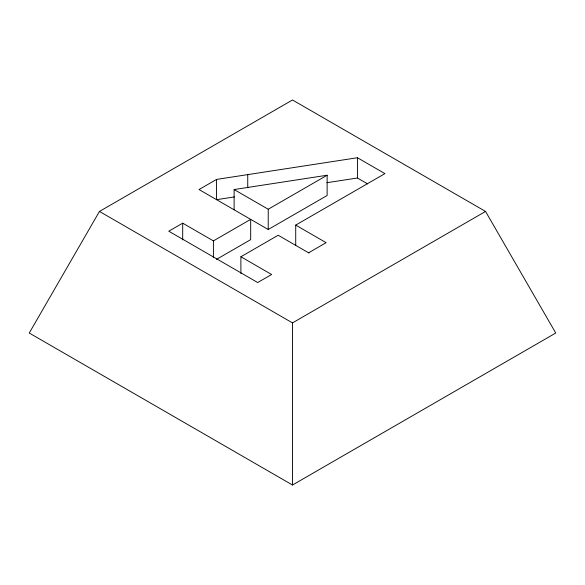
<?xml version="1.0" encoding="UTF-8"?>
<svg xmlns="http://www.w3.org/2000/svg" width="585" height="585" viewBox="0 0 585 585"><rect width="100%" height="100%" fill="white"/><g stroke="black" fill="none" stroke-linecap="round" stroke-linejoin="round"><path stroke-width="0.88" d="M99.45 211.441L29.25 333.033L292.5 485.016L555.75 333.033L485.55 211.441L292.5 99.984L99.45 211.441L292.5 322.898L485.55 211.441M295.717 245.371L295.717 225.108L384.923 173.606L357.435 157.738L216.567 179.412L199.017 189.54L268.23 229.503L327.132 195.5L327.132 175.229L234.117 189.54L234.117 209.803M216.508 259.367L250.68 239.638L250.68 219.375L213.408 240.896L182.695 223.163L168.773 231.199L257.685 282.533L271.608 274.497L240.896 256.764L240.896 273.502M234.117 189.54L268.23 209.24L327.132 175.229M240.896 256.764L278.167 235.243L308.982 253.034M308.595 252.808L326.145 242.673L295.717 225.108M234.38 196.933L216.567 199.675L216.567 179.412M326.861 182.703L357.435 178.001L367.643 183.895M357.435 157.738L357.435 178.001M292.5 322.898L292.5 485.016M268.23 209.24L268.23 229.503M247.74 174.615L247.74 187.829M213.408 240.896L213.408 257.634M182.695 223.163L182.695 239.901"/></g></svg>
